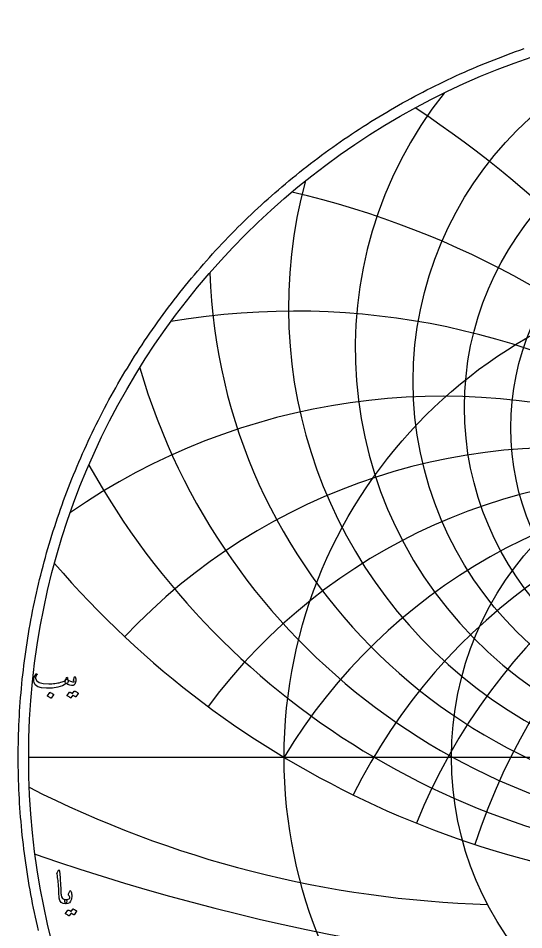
# Model space of a CAD drawing. Header units: millimetres. Extents: x -59 to 59, y -59 to 61.
# Drawn here: x -59.3 to -19.3, y -13.7 to 58.5 of the extents above; entities that cross this region are included whole.
import ezdxf

# ---------------------------------------------------------------- set-up
doc = ezdxf.new("R2010")
doc.units = ezdxf.units.MM
for name, color, linetype in [('CUT_OUTER', 1, 'Continuous'), ('ENGRAVE', 7, 'Continuous'), ('ENGRAVE_FINE', 8, 'Continuous'), ('TEXT', 5, 'Continuous')]:
    doc.layers.add(name, color=color, linetype=linetype)

msp = doc.modelspace()

# ---------------------------------------------------------------- linework, layer by layer
at = {"layer": 'CUT_OUTER'}
msp.add_lwpolyline([(-57.7197, -13.7075), (-57.8027, -13.3531), (-57.8835, -12.9982), (-57.9622, -12.6428), (-58.0387, -12.2869), (-58.113, -11.9305), (-58.1851, -11.5737), (-58.255, -11.2165), (-58.3227, -10.8588), (-58.3883, -10.5008), (-58.4516, -10.1423), (-58.5127, -9.7835), (-58.5717, -9.4243), (-58.6284, -9.0647), (-58.6829, -8.7048), (-58.7352, -8.3446), (-58.7853, -7.984), (-58.8332, -7.6232), (-58.8788, -7.262), (-58.9223, -6.9006), (-58.9635, -6.5389), (-59.0025, -6.177), (-59.0393, -5.8149), (-59.0739, -5.4525), (-59.1062, -5.0899), (-59.1364, -4.7272), (-59.1643, -4.3642), (-59.1899, -4.0011), (-59.2134, -3.6379), (-59.2346, -3.2745), (-59.2535, -2.9109), (-59.2703, -2.5473), (-59.2848, -2.1836), (-59.2971, -1.8198), (-59.3071, -1.4559), (-59.3149, -1.092), (-59.3205, -0.728), (-59.3239, -0.364), (-59.325, 0), (-59.3239, 0.364), (-59.3205, 0.728), (-59.3149, 1.092), (-59.3071, 1.4559), (-59.2971, 1.8198), (-59.2848, 2.1836), (-59.2703, 2.5473), (-59.2535, 2.9109), (-59.2346, 3.2745), (-59.2134, 3.6379), (-59.1899, 4.0011), (-59.1643, 4.3642), (-59.1364, 4.7272), (-59.1062, 5.0899), (-59.0739, 5.4525), (-59.0393, 5.8149), (-59.0025, 6.177), (-58.9635, 6.5389), (-58.9223, 6.9006), (-58.8788, 7.262), (-58.8332, 7.6232), (-58.7853, 7.984), (-58.7352, 8.3446), (-58.6829, 8.7048), (-58.6284, 9.0647), (-58.5717, 9.4243), (-58.5127, 9.7835), (-58.4516, 10.1423), (-58.3883, 10.5008), (-58.3227, 10.8588), (-58.255, 11.2165), (-58.1851, 11.5737), (-58.113, 11.9305), (-58.0387, 12.2869), (-57.9622, 12.6428), (-57.8835, 12.9982), (-57.8027, 13.3531), (-57.7197, 13.7075), (-57.6345, 14.0614), (-57.5471, 14.4148), (-57.4576, 14.7676), (-57.3659, 15.1199), (-57.272, 15.4716), (-57.176, 15.8227), (-57.0779, 16.1733), (-56.9775, 16.5232), (-56.8751, 16.8725), (-56.7705, 17.2211), (-56.6637, 17.5692), (-56.5549, 17.9165), (-56.4439, 18.2632), (-56.3308, 18.6092), (-56.2155, 18.9545), (-56.0982, 19.299), (-55.9787, 19.6429), (-55.8571, 19.986), (-55.7334, 20.3283), (-55.6076, 20.6699), (-55.4798, 21.0108), (-55.3498, 21.3508), (-55.2177, 21.69), (-55.0836, 22.0284), (-54.9474, 22.366), (-54.8092, 22.7027), (-54.6688, 23.0386), (-54.5264, 23.3736), (-54.382, 23.7077), (-54.2355, 24.0409), (-54.087, 24.3733), (-53.9364, 24.7047), (-53.7838, 25.0352), (-53.6292, 25.3647), (-53.4725, 25.6933), (-53.3139, 26.0209), (-53.1532, 26.3475), (-52.9905, 26.6732), (-52.8259, 26.9978), (-52.6592, 27.3215), (-52.4906, 27.6441), (-52.32, 27.9656), (-52.1474, 28.2861), (-51.9729, 28.6056), (-51.7964, 28.9239), (-51.6179, 29.2412), (-51.4375, 29.5574), (-51.2552, 29.8724), (-51.0709, 30.1863), (-50.8847, 30.4991), (-50.6967, 30.8108), (-50.5066, 31.1213), (-50.3147, 31.4306), (-50.1209, 31.7387), (-49.9252, 32.0457), (-49.7277, 32.3514), (-49.5282, 32.6559), (-49.3269, 32.9592), (-49.1238, 33.2612), (-48.9188, 33.562), (-48.7119, 33.8616), (-48.5032, 34.1598), (-48.2927, 34.4568), (-48.0804, 34.7525), (-47.8662, 35.0468), (-47.6503, 35.3399), (-47.4325, 35.6316), (-47.213, 35.9219), (-46.9917, 36.211), (-46.7687, 36.4986), (-46.5438, 36.7849), (-46.3172, 37.0698), (-46.0889, 37.3533), (-45.8588, 37.6354), (-45.6271, 37.9161), (-45.3935, 38.1953), (-45.1583, 38.4731), (-44.9214, 38.7495), (-44.6828, 39.0244), (-44.4425, 39.2978), (-44.2006, 39.5698), (-43.9569, 39.8402), (-43.7116, 40.1092), (-43.4647, 40.3767), (-43.2161, 40.6426), (-42.966, 40.907), (-42.7141, 41.1699), (-42.4607, 41.4312), (-42.2057, 41.6909), (-41.9491, 41.9491), (-41.6909, 42.2057), (-41.4312, 42.4607), (-41.1699, 42.7141), (-40.907, 42.966), (-40.6426, 43.2161), (-40.3767, 43.4647), (-40.1092, 43.7116), (-39.8402, 43.9569), (-39.5698, 44.2006), (-39.2978, 44.4425), (-39.0244, 44.6828), (-38.7495, 44.9214), (-38.4731, 45.1583), (-38.1953, 45.3935), (-37.9161, 45.6271), (-37.6354, 45.8588), (-37.3533, 46.0889), (-37.0698, 46.3172), (-36.7849, 46.5438), (-36.4986, 46.7687), (-36.211, 46.9917), (-35.9219, 47.213), (-35.6316, 47.4325), (-35.3399, 47.6503), (-35.0468, 47.8662), (-34.7525, 48.0804), (-34.4568, 48.2927), (-34.1598, 48.5032), (-33.8616, 48.7119), (-33.562, 48.9188), (-33.2612, 49.1238), (-32.9592, 49.3269), (-32.6559, 49.5282), (-32.3514, 49.7277), (-32.0457, 49.9252), (-31.7387, 50.1209), (-31.4306, 50.3147), (-31.1213, 50.5066), (-30.8108, 50.6967), (-30.4991, 50.8847), (-30.1863, 51.0709), (-29.8724, 51.2552), (-29.5574, 51.4375), (-29.2412, 51.6179), (-28.9239, 51.7964), (-28.6056, 51.9729), (-28.2861, 52.1474), (-27.9656, 52.32), (-27.6441, 52.4906), (-27.3215, 52.6592), (-26.9978, 52.8259), (-26.6732, 52.9905), (-26.3475, 53.1532), (-26.0209, 53.3139), (-25.6933, 53.4725), (-25.3647, 53.6292), (-25.0352, 53.7838), (-24.7047, 53.9364), (-24.3733, 54.087), (-24.0409, 54.2355), (-23.7077, 54.382), (-23.3736, 54.5264), (-23.0386, 54.6688), (-22.7027, 54.8092), (-22.366, 54.9474), (-22.0284, 55.0836), (-21.69, 55.2177), (-21.3508, 55.3498), (-21.0108, 55.4798), (-20.6699, 55.6076), (-20.3283, 55.7334), (-19.986, 55.8571), (-19.6429, 55.9787), (-19.299, 56.0982)], dxfattribs=at)
at = {"layer": 'ENGRAVE'}
msp.add_lwpolyline([(-58.5, 0), (58.5, 0)], dxfattribs=at)
for centre, radius in [((0, 0), 58.5), ((0, 29.7635), 28.0916), ((0, 27.719), 24.0317), ((0, 26.0884), 20.3654), ((0, 0), 38.2935), ((0, 0), 25.0665)]:
    msp.add_circle(centre, radius, dxfattribs=at)
for centre, radius, start, end in [((0, 32.3376), 32.6718, 141.718907, 38.281093), ((0, 35.6095), 37.9516, 164.685177, 15.314823), ((0, 39.8322), 44.1952, 181.913604, 358.086396), ((0, 45.4028), 51.8109, 196.338996, 343.661004), ((0, 52.9788), 61.4683, 209.053083, 330.946917), ((0, -23.009), 44.6745, 31, 149), ((0, -23.009), 44.6745, 31, 149), ((0, 63.7311), 74.3508, 220.600865, 319.399135), ((-19.7226, 73.6058), 85.283, 242.991359, 268.3358)]:
    msp.add_arc(centre, radius, start, end, dxfattribs=at)
at = {"layer": 'ENGRAVE_FINE'}
for centre, radius, start, end in [((-77.3784, -23.009), 89.3489, 8.49955, 56.392694), ((-77.3784, -23.009), 89.3489, 8.49955, 56.392694), ((-53.2409, -23.009), 69.5011, 11.527585, 77.078888), ((-53.2409, -23.009), 69.5011, 11.527585, 77.078888), ((-37.4863, -23.009), 58.3184, 14.737028, 99.642572), ((-37.4863, -23.009), 58.3184, 14.737028, 99.642572), ((-25.7928, -23.009), 51.5856, 18.193224, 124.752734), ((-25.7928, -23.009), 51.5856, 18.193224, 124.752734), ((25.7928, -23.009), 51.5856, 55.247266, 161.806776), ((25.7928, -23.009), 51.5856, 55.247266, 161.806776), ((-16.2602, -23.009), 47.5416, 21.978404, 136.786876), ((-16.2602, -23.009), 47.5416, 21.978404, 136.786876), ((16.2602, -23.009), 47.5416, 43.213124, 158.021596), ((16.2602, -23.009), 47.5416, 43.213124, 158.021596), ((-7.8773, -23.009), 45.3636, 26.199525, 143.422298), ((-7.8773, -23.009), 45.3636, 26.199525, 143.422298), ((7.8773, -23.009), 45.3636, 36.577702, 153.800475), ((7.8773, -23.009), 45.3636, 36.577702, 153.800475), ((0, 159.3231), 176.7745, 250.847985, 289.152015)]:
    msp.add_arc(centre, radius, start, end, dxfattribs=at)
at = {"layer": 'TEXT'}
for points in [[(-55.4403, 6.1598), (-55.4368, 6.158), (-55.4334, 6.1561), (-55.4303, 6.1543), (-55.4274, 6.1525), (-55.4245, 6.1504), (-55.4214, 6.1478), (-55.4181, 6.1448), (-55.4145, 6.1414), (-55.3848, 6.1063), (-55.373, 6.0565), (-55.3792, 5.9919), (-55.4034, 5.9126), (-55.4258, 5.8644), (-55.4486, 5.8342), (-55.4719, 5.8219), (-55.4957, 5.8277), (-55.5077, 5.8335), (-55.5178, 5.836), (-55.5261, 5.8353), (-55.5326, 5.8314), (-55.8352, 5.6658), (-56.1969, 5.5491), (-56.6175, 5.4813), (-57.0973, 5.4624), (-57.4852, 5.4956), (-57.7782, 5.5841), (-57.976, 5.7281), (-58.0789, 5.9273), (-58.0948, 6.0215), (-58.0983, 6.1156), (-58.0893, 6.2097), (-58.0678, 6.3038), (-58.0386, 6.387), (-58.0023, 6.4634), (-57.9592, 6.5328), (-57.9092, 6.5953), (-57.8997, 6.6031), (-57.8898, 6.6082), (-57.8794, 6.6105), (-57.8686, 6.6101), (-57.8584, 6.6057), (-57.8501, 6.5999), (-57.8437, 6.5928), (-57.839, 6.5842), (-57.837, 6.5759), (-57.8381, 6.5658), (-57.8425, 6.5538), (-57.8501, 6.5399), (-57.9036, 6.4615), (-57.9387, 6.3849), (-57.9553, 6.3102), (-57.9534, 6.2373), (-57.8658, 6.0547), (-57.6619, 5.9237), (-57.3418, 5.8443), (-56.9054, 5.8166), (-56.7856, 5.8185), (-56.666, 5.824), (-56.5466, 5.8332), (-56.4275, 5.8462), (-56.3093, 5.8628), (-56.1927, 5.8831), (-56.0777, 5.9071), (-55.9644, 5.9347), (-55.8543, 5.9661), (-55.7642, 5.9975), (-55.6938, 6.0288), (-55.6433, 6.0602), (-55.6238, 6.0768), (-55.6059, 6.0971), (-55.5897, 6.1211), (-55.575, 6.1488), (-55.5613, 6.1797), (-55.5478, 6.2133), (-55.5346, 6.2498), (-55.5215, 6.289), (-55.5164, 6.301), (-55.5086, 6.3111), (-55.498, 6.3194), (-55.4846, 6.3259), (-55.4703, 6.3294), (-55.4569, 6.3287), (-55.4445, 6.3238), (-55.433, 6.3148), (-55.4237, 6.3024), (-55.4182, 6.2872), (-55.4163, 6.2692), (-55.4182, 6.2484)], [(-55.551, 5.8646), (-55.5912, 5.9027), (-55.6119, 5.9504), (-55.6133, 6.0078), (-55.5953, 6.075), (-55.5564, 6.1352), (-55.5206, 6.1718), (-55.4881, 6.185), (-55.4588, 6.1746), (-55.3204, 6.083), (-55.182, 6.0187), (-55.0436, 5.9815), (-54.9052, 5.9716), (-54.9004, 5.9726), (-54.8969, 5.9753), (-54.8949, 5.9799), (-54.8942, 5.9864), (-54.8976, 5.9986), (-54.908, 6.0168), (-54.9253, 6.0411), (-54.9495, 6.0713), (-54.9541, 6.0805), (-54.9569, 6.0897), (-54.9578, 6.0989), (-54.9569, 6.1082), (-54.8683, 6.3628), (-54.8642, 6.3725), (-54.8591, 6.3794), (-54.8531, 6.3836), (-54.8462, 6.3849), (-54.8393, 6.3838), (-54.8333, 6.3803), (-54.8282, 6.3746), (-54.8241, 6.3665), (-54.7964, 6.2837), (-54.7798, 6.2014), (-54.7742, 6.1195), (-54.7798, 6.0381), (-54.7978, 5.9368), (-54.8222, 5.8545), (-54.8531, 5.791), (-54.8905, 5.7465), (-54.9188, 5.7221), (-54.9449, 5.7041), (-54.9687, 5.6926), (-54.9901, 5.6875), (-55.1137, 5.6847), (-55.2484, 5.7133), (-55.3942, 5.7733), (-55.551, 5.8646)], [(-56.839, 5.1339), (-56.8344, 5.1385), (-56.8279, 5.1413), (-56.8196, 5.1422), (-56.8094, 5.1413), (-56.7377, 5.1122), (-56.6701, 5.0767), (-56.6067, 5.0348), (-56.5474, 4.9863), (-56.5417, 4.9789), (-56.5391, 4.9716), (-56.5398, 4.9642), (-56.5437, 4.9568), (-56.7172, 4.6763), (-56.7236, 4.6696), (-56.7319, 4.668), (-56.7421, 4.6715), (-56.7541, 4.68), (-56.7645, 4.6874), (-56.7808, 4.6985), (-56.8032, 4.7132), (-56.8316, 4.7317), (-56.8664, 4.7538), (-56.9082, 4.7797), (-56.9568, 4.8092), (-57.0124, 4.8424), (-57.0198, 4.8479), (-57.0235, 4.8535), (-57.0235, 4.859), (-57.0198, 4.8645)], [(-54.8942, 5.2373), (-54.8896, 5.2419), (-54.8831, 5.2446), (-54.8748, 5.2456), (-54.8646, 5.2446), (-54.8283, 5.231), (-54.7931, 5.216), (-54.7591, 5.1997), (-54.7263, 5.1819), (-54.6943, 5.1625), (-54.6631, 5.1413), (-54.6325, 5.1182), (-54.6026, 5.0933), (-54.5969, 5.0857), (-54.5943, 5.0777), (-54.595, 5.0691), (-54.5989, 5.0601), (-54.7761, 4.7797), (-54.7809, 4.776), (-54.7881, 4.776), (-54.7975, 4.7797), (-54.8093, 4.787), (-54.8174, 4.7938), (-54.8305, 4.8032), (-54.8487, 4.8151), (-54.872, 4.8295), (-54.9006, 4.8467), (-54.9348, 4.8668), (-54.9744, 4.89), (-55.0196, 4.9162), (-55.1599, 4.6985), (-55.1663, 4.6918), (-55.1746, 4.6902), (-55.1848, 4.6936), (-55.1968, 4.7022), (-55.2072, 4.7095), (-55.2235, 4.7206), (-55.2459, 4.7354), (-55.2743, 4.7538), (-55.3091, 4.776), (-55.3508, 4.8018), (-55.3995, 4.8313), (-55.4551, 4.8645), (-55.4609, 4.8701), (-55.4634, 4.8756), (-55.4627, 4.8811), (-55.4588, 4.8867), (-55.278, 5.1561), (-55.2733, 5.1607), (-55.2669, 5.1635), (-55.2586, 5.1644), (-55.2484, 5.1635), (-55.2175, 5.1534), (-55.1875, 5.1418), (-55.1585, 5.1285), (-55.1303, 5.1136), (-55.1031, 5.0974), (-55.0768, 5.08), (-55.0515, 5.0614), (-55.027, 5.0417)], [(-56.1296, -8.9406), (-56.1224, -8.9295), (-56.1157, -8.9221), (-56.1095, -8.9184), (-56.1037, -8.9184), (-56.095, -8.9233), (-56.0871, -8.9378), (-56.0802, -8.962), (-56.0742, -8.9959), (-56.0438, -9.2716), (-56.0188, -9.5264), (-55.9995, -9.7605), (-55.9856, -9.9739), (-55.9768, -10.1563), (-55.9686, -10.3198), (-55.9611, -10.4644), (-55.9543, -10.5901), (-55.9484, -10.6969), (-55.9437, -10.7848), (-55.9401, -10.8538), (-55.9377, -10.9038), (-55.9049, -11.0537), (-55.8325, -11.164), (-55.7204, -11.2346), (-55.5686, -11.2655), (-55.5264, -11.2765), (-55.4994, -11.3024), (-55.4877, -11.343), (-55.4911, -11.3983), (-55.5084, -11.4855), (-55.5271, -11.5478), (-55.5472, -11.5852), (-55.5686, -11.5976), (-55.7822, -11.5695), (-55.9395, -11.4851), (-56.0405, -11.3444), (-56.0853, -11.1474), (-56.0923, -11.0532), (-56.0986, -10.9587), (-56.1043, -10.864), (-56.1093, -10.7691), (-56.1138, -10.674), (-56.118, -10.5786), (-56.1221, -10.483), (-56.1259, -10.3872), (-56.1328, -10.2044), (-56.1425, -10.0398), (-56.1549, -9.8935), (-56.1701, -9.7654), (-56.1881, -9.6423), (-56.2089, -9.5112), (-56.2324, -9.372), (-56.2587, -9.2247), (-56.2622, -9.1982), (-56.2615, -9.174), (-56.2566, -9.1521), (-56.2476, -9.1325)], [(-55.3472, -10.8189), (-55.2439, -10.5901), (-55.2287, -10.565), (-55.2125, -10.556), (-55.1954, -10.5632), (-55.1775, -10.5865), (-55.1442, -10.6562), (-55.1184, -10.729), (-55.1, -10.8048), (-55.0889, -10.8835), (-55.0854, -10.9658), (-55.0898, -11.0519), (-55.102, -11.142), (-55.1221, -11.236), (-55.1832, -11.3942), (-55.278, -11.5072), (-55.4065, -11.575), (-55.5686, -11.5976), (-55.5873, -11.5858), (-55.6065, -11.5506), (-55.6261, -11.4917), (-55.6461, -11.4094), (-55.6519, -11.3653), (-55.6507, -11.3291), (-55.6427, -11.3008), (-55.6277, -11.2802), (-55.6157, -11.2724), (-55.6018, -11.2673), (-55.5862, -11.265), (-55.5686, -11.2655), (-55.4664, -11.2622), (-55.3777, -11.2415), (-55.3022, -11.2032), (-55.2402, -11.1474), (-55.2374, -11.143), (-55.2365, -11.1372), (-55.2374, -11.1301), (-55.2402, -11.1216), (-55.2547, -11.0694), (-55.2762, -11.0164), (-55.3045, -10.9624), (-55.3398, -10.9075), (-55.3514, -10.8868), (-55.3564, -10.8651), (-55.355, -10.8425), (-55.3472, -10.8189)], [(-55.0188, -12.0146), (-55.0142, -12.01), (-55.0077, -12.0072), (-54.9994, -12.0063), (-54.9892, -12.0072), (-54.9529, -12.0208), (-54.9177, -12.0358), (-54.8837, -12.0522), (-54.8509, -12.07), (-54.8189, -12.0893), (-54.7877, -12.1106), (-54.7571, -12.1336), (-54.7272, -12.1585), (-54.7215, -12.1661), (-54.7189, -12.1742), (-54.7196, -12.1828), (-54.7235, -12.1917), (-54.9007, -12.4722), (-54.9055, -12.4759), (-54.9127, -12.4759), (-54.9221, -12.4722), (-54.9339, -12.4648), (-54.942, -12.458), (-54.9551, -12.4487), (-54.9733, -12.4368), (-54.9966, -12.4224), (-55.0252, -12.4052), (-55.0594, -12.385), (-55.099, -12.3619), (-55.1442, -12.3357), (-55.2845, -12.5534), (-55.2909, -12.5601), (-55.2992, -12.5617), (-55.3094, -12.5582), (-55.3214, -12.5497), (-55.3318, -12.5423), (-55.3481, -12.5313), (-55.3705, -12.5165), (-55.3989, -12.498), (-55.4337, -12.4759), (-55.4754, -12.4501), (-55.5241, -12.4205), (-55.5797, -12.3873), (-55.5855, -12.3818), (-55.588, -12.3763), (-55.5873, -12.3707), (-55.5834, -12.3652), (-55.4026, -12.0958), (-55.3979, -12.0912), (-55.3915, -12.0884), (-55.3832, -12.0875), (-55.373, -12.0884), (-55.3421, -12.0985), (-55.3121, -12.1101), (-55.2831, -12.1234), (-55.2549, -12.1382), (-55.2277, -12.1545), (-55.2014, -12.1719), (-55.1761, -12.1905), (-55.1516, -12.2102)]]:
    msp.add_lwpolyline(points, close=True, dxfattribs=at)

doc.saveas('drawing.dxf')
